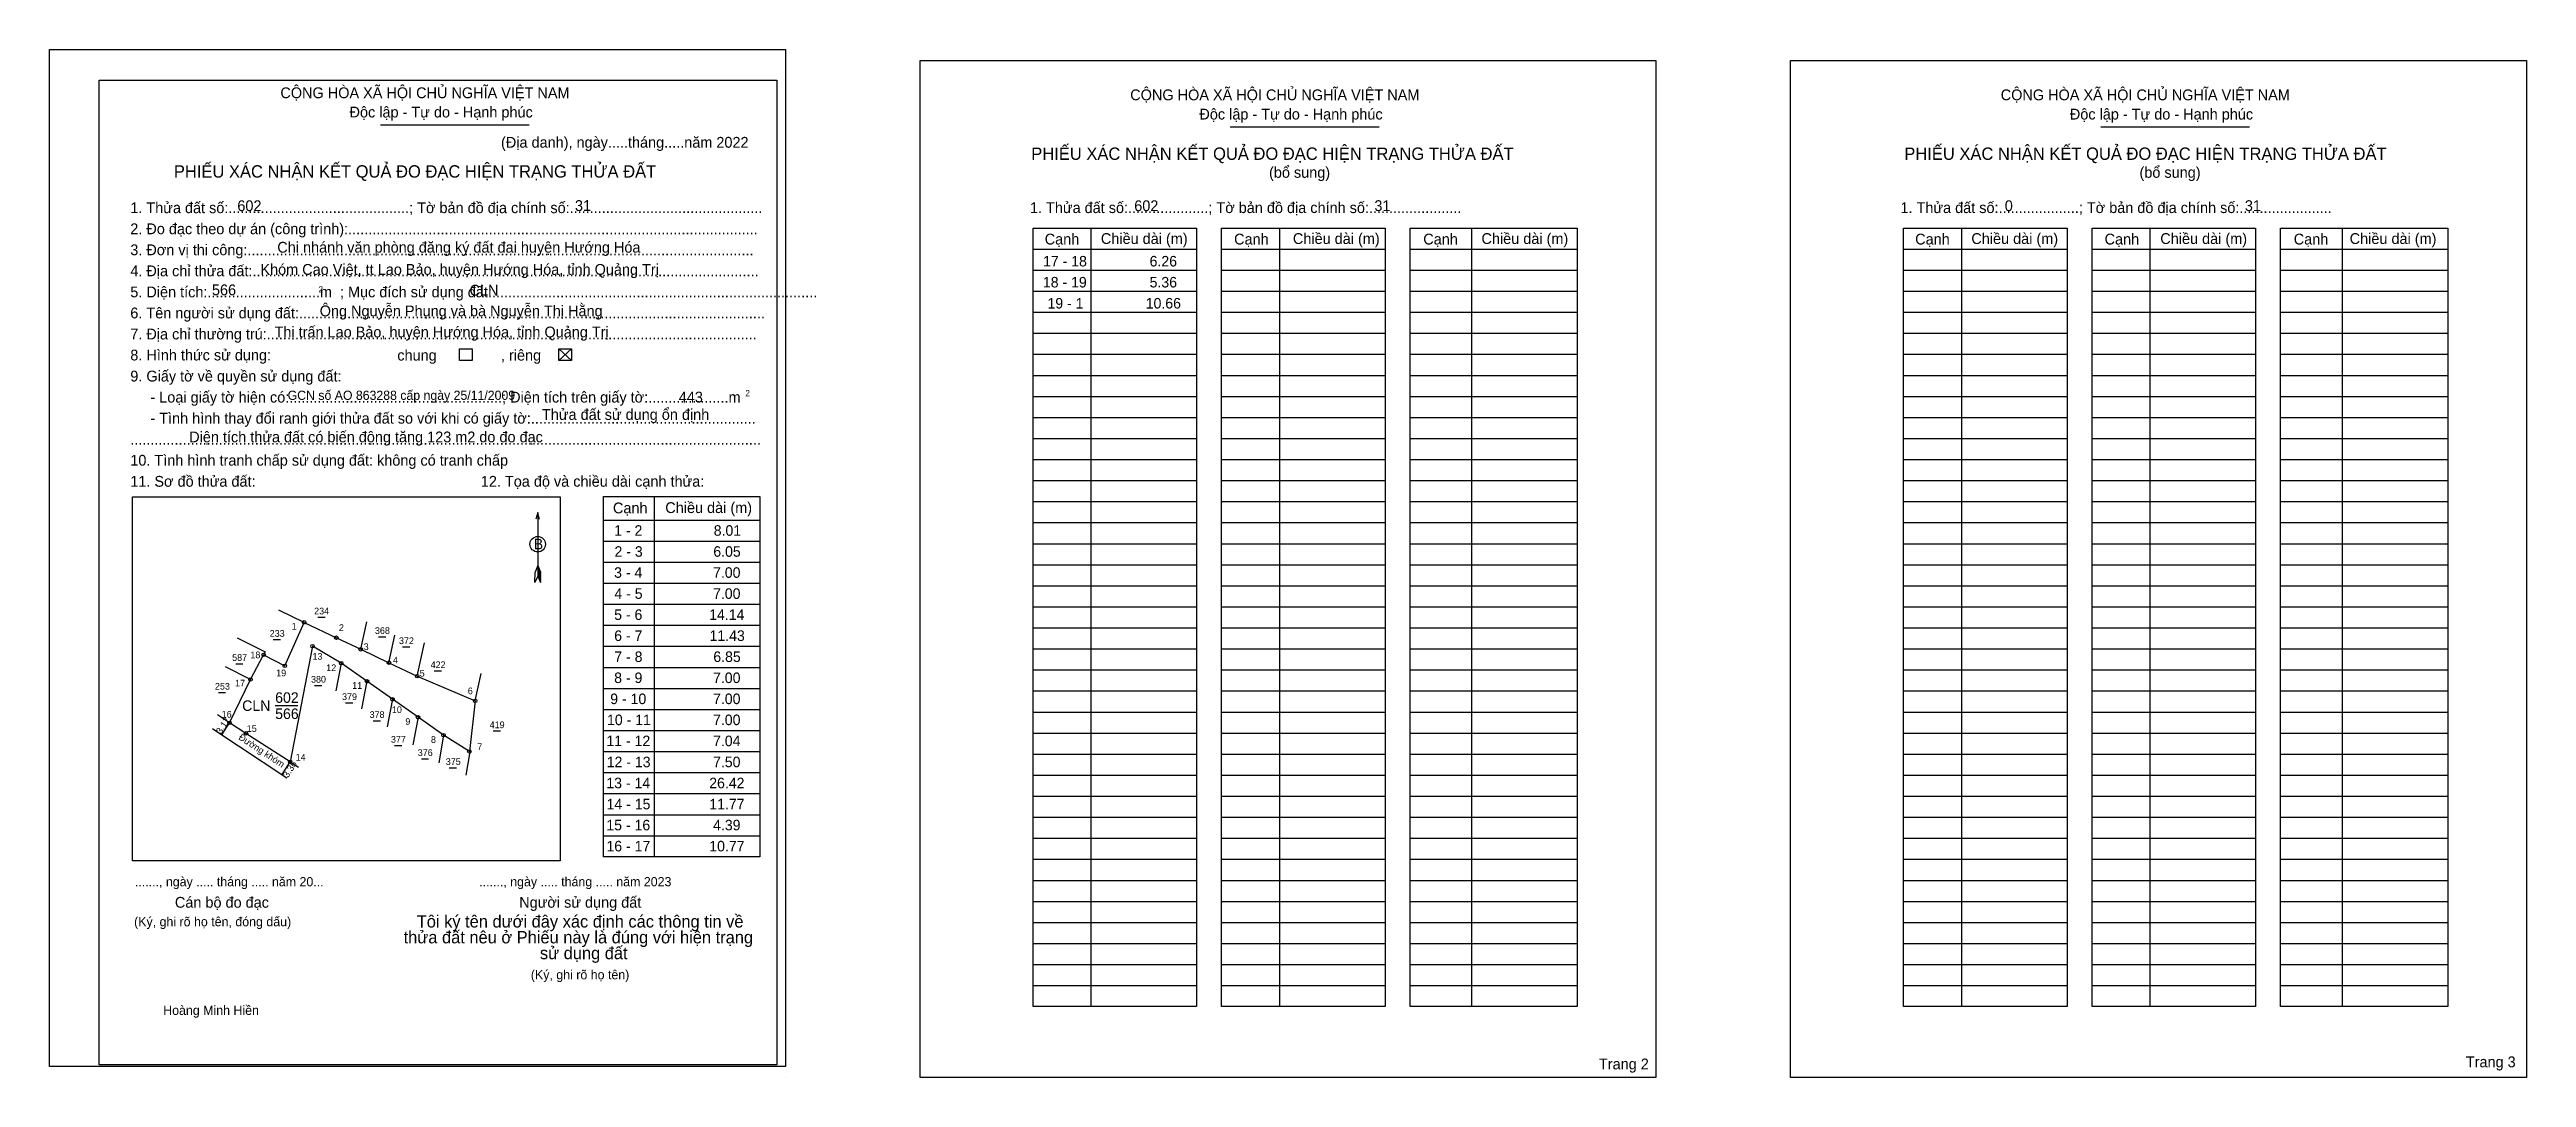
# Model space of a CAD drawing. Extents: x 535770 to 969452, y 1836475 to 3283574.
# Drawn here: x 536505 to 537060, y 1837098 to 1837329 of the extents above.
import ezdxf

# ---------------------------------------------------------------- set-up
doc = ezdxf.new("R2010")
doc.units = 0
for name, color, linetype in [('2035 - DT PHAT TRIEN', 7, 'Continuous'), ('2035 - GD DT', 7, 'Continuous'), ('D2', 7, 'Continuous'), ('DAT CHUA SD', 7, 'Continuous'), ('giao thong 1 moi', 7, 'Continuous'), ('giao thong 3 moi', 7, 'Continuous'), ('HT - CQ DT', 7, 'Continuous'), ('HT - DAT MAT NUOC', 7, 'Continuous'), ('HT - ODT HT', 7, 'Continuous'), ('HT - TDTT DVO', 7, 'Continuous'), ('HT - TON GIAO', 7, 'Continuous'), ('HT - VAN HOA DT', 7, 'Continuous'), ('KHUNG500', 7, 'Continuous'), ('KHUNGTEN', 7, 'Continuous'), ('NHT', 7, 'Continuous'), ('SDD', 7, 'Continuous'), ('TEXT', 7, 'Continuous')]:
    doc.layers.add(name, color=color, linetype=linetype)

msp = doc.modelspace()

# ---------------------------------------------------------------- linework, layer by layer
at = {"layer": '2035 - GD DT'}
for p, q in [((536555.57, 1837196.32), (536557.2, 1837196.32)), ((536565.58, 1837201.34), (536567.21, 1837201.34)), ((536579.17, 1837196.96), (536580.8, 1837196.96)), ((536547.2, 1837190.92), (536548.82, 1837190.92)), ((536584.57, 1837194.68), (536586.2, 1837194.68)), ((536564.88, 1837186.04), (536566.51, 1837186.04)), ((536591.67, 1837189.31), (536593.3, 1837189.31)), ((536543.31, 1837184.48), (536544.93, 1837184.48)), ((536571.82, 1837182.14), (536573.45, 1837182.14)), ((536577.99, 1837178.13), (536579.62, 1837178.13)), ((536604.89, 1837175.83), (536606.52, 1837175.83)), ((536582.77, 1837172.58), (536584.4, 1837172.58)), ((536588.79, 1837169.6), (536590.41, 1837169.6)), ((536595.03, 1837167.59), (536596.66, 1837167.59))]:
    msp.add_line(p, q, dxfattribs=at)
at = {"layer": 'D2'}
for p, q in [((536505.5, 1837326.17), (536505.5, 1837326.17)), ((536700.49, 1837326.17), (536700.49, 1837326.17)), ((536579.62, 1837311.71), (536612.96, 1837311.71)), ((536769.99, 1837311.26), (536803.33, 1837311.26)), ((536964.98, 1837311.26), (536998.32, 1837311.26)), ((536738.77, 1837288.59), (536738.77, 1837114.03)), ((536781.01, 1837288.59), (536781.01, 1837114.03)), ((536824.03, 1837288.59), (536824.03, 1837114.03)), ((536933.76, 1837288.59), (536933.76, 1837114.03)), ((536976, 1837288.59), (536976, 1837114.03)), ((537019.02, 1837288.59), (537019.02, 1837114.03)), ((536725.8, 1837283.87), (536762.44, 1837283.87)), ((536768.03, 1837283.87), (536804.67, 1837283.87)), ((536810.27, 1837283.87), (536847.7, 1837283.87)), ((536920.79, 1837283.87), (536957.43, 1837283.87)), ((536963.02, 1837283.87), (536999.67, 1837283.87)), ((537005.26, 1837283.87), (537042.69, 1837283.87)), ((536725.8, 1837279.15), (536762.44, 1837279.15)), ((536725.8, 1837274.43), (536762.44, 1837274.43)), ((536768.03, 1837279.15), (536804.67, 1837279.15)), ((536768.03, 1837274.43), (536804.67, 1837274.43)), ((536810.27, 1837279.15), (536847.7, 1837279.15)), ((536810.27, 1837274.43), (536847.7, 1837274.43)), ((536920.79, 1837279.15), (536957.43, 1837279.15)), ((536920.79, 1837274.43), (536957.43, 1837274.43)), ((536963.02, 1837279.15), (536999.67, 1837279.15)), ((536963.02, 1837274.43), (536999.67, 1837274.43)), ((537005.26, 1837279.15), (537042.69, 1837279.15)), ((537005.26, 1837274.43), (537042.69, 1837274.43)), ((536725.8, 1837269.72), (536762.44, 1837269.72)), ((536768.03, 1837269.72), (536804.67, 1837269.72)), ((536810.27, 1837269.72), (536847.7, 1837269.72)), ((536920.79, 1837269.72), (536957.43, 1837269.72)), ((536963.02, 1837269.72), (536999.67, 1837269.72)), ((537005.26, 1837269.72), (537042.69, 1837269.72)), ((536725.8, 1837265), (536762.44, 1837265)), ((536768.03, 1837265), (536804.67, 1837265)), ((536810.27, 1837265), (536847.7, 1837265)), ((536920.79, 1837265), (536957.43, 1837265)), ((536963.02, 1837265), (536999.67, 1837265)), ((537005.26, 1837265), (537042.69, 1837265)), ((536619.58, 1837261.5), (536622.41, 1837258.86)), ((536619.58, 1837258.86), (536622.41, 1837261.5)), ((536725.8, 1837260.28), (536762.44, 1837260.28)), ((536768.03, 1837260.28), (536804.67, 1837260.28)), ((536810.27, 1837260.28), (536847.7, 1837260.28)), ((536920.79, 1837260.28), (536957.43, 1837260.28)), ((536963.02, 1837260.28), (536999.67, 1837260.28)), ((537005.26, 1837260.28), (537042.69, 1837260.28)), ((536725.8, 1837255.56), (536762.44, 1837255.56)), ((536768.03, 1837255.56), (536804.67, 1837255.56)), ((536810.27, 1837255.56), (536847.7, 1837255.56)), ((536920.79, 1837255.56), (536957.43, 1837255.56)), ((536963.02, 1837255.56), (536999.67, 1837255.56)), ((537005.26, 1837255.56), (537042.69, 1837255.56)), ((536725.8, 1837250.84), (536762.44, 1837250.84)), ((536768.03, 1837250.84), (536804.67, 1837250.84)), ((536810.27, 1837250.84), (536847.7, 1837250.84)), ((536920.79, 1837250.84), (536957.43, 1837250.84)), ((536963.02, 1837250.84), (536999.67, 1837250.84)), ((537005.26, 1837250.84), (537042.69, 1837250.84)), ((536725.8, 1837246.13), (536762.44, 1837246.13)), ((536725.8, 1837241.41), (536762.44, 1837241.41)), ((536768.03, 1837246.13), (536804.67, 1837246.13)), ((536768.03, 1837241.41), (536804.67, 1837241.41)), ((536810.27, 1837246.13), (536847.7, 1837246.13)), ((536810.27, 1837241.41), (536847.7, 1837241.41)), ((536920.79, 1837246.13), (536957.43, 1837246.13)), ((536920.79, 1837241.41), (536957.43, 1837241.41)), ((536963.02, 1837246.13), (536999.67, 1837246.13)), ((536963.02, 1837241.41), (536999.67, 1837241.41)), ((537005.26, 1837246.13), (537042.69, 1837246.13)), ((537005.26, 1837241.41), (537042.69, 1837241.41)), ((536725.8, 1837236.69), (536762.44, 1837236.69)), ((536768.03, 1837236.69), (536804.67, 1837236.69)), ((536810.27, 1837236.69), (536847.7, 1837236.69)), ((536920.79, 1837236.69), (536957.43, 1837236.69)), ((536963.02, 1837236.69), (536999.67, 1837236.69)), ((537005.26, 1837236.69), (537042.69, 1837236.69)), ((536725.8, 1837231.97), (536762.44, 1837231.97)), ((536768.03, 1837231.97), (536804.67, 1837231.97)), ((536810.27, 1837231.97), (536847.7, 1837231.97)), ((536920.79, 1837231.97), (536957.43, 1837231.97)), ((536963.02, 1837231.97), (536999.67, 1837231.97)), ((537005.26, 1837231.97), (537042.69, 1837231.97)), ((536524.07, 1837228.36), (536524.07, 1837228.36)), ((536614.85, 1837224.84), (536614.85, 1837210.57)), ((536640.91, 1837228.39), (536640.91, 1837147.64)), ((536725.8, 1837227.26), (536762.44, 1837227.26)), ((536768.03, 1837227.26), (536804.67, 1837227.26)), ((536810.27, 1837227.26), (536847.7, 1837227.26)), ((536920.79, 1837227.26), (536957.43, 1837227.26)), ((536963.02, 1837227.26), (536999.67, 1837227.26)), ((537005.26, 1837227.26), (537042.69, 1837227.26)), ((536629.59, 1837223.12), (536664.58, 1837223.12)), ((536725.8, 1837222.54), (536762.44, 1837222.54)), ((536768.03, 1837222.54), (536804.67, 1837222.54)), ((536810.27, 1837222.54), (536847.7, 1837222.54)), ((536920.79, 1837222.54), (536957.43, 1837222.54)), ((536963.02, 1837222.54), (536999.67, 1837222.54)), ((537005.26, 1837222.54), (537042.69, 1837222.54)), ((536614.85, 1837212.92), (536614.25, 1837211.47)), ((536614.85, 1837212.92), (536615.45, 1837211.47)), ((536629.59, 1837218.4), (536664.58, 1837218.4)), ((536629.59, 1837213.68), (536664.58, 1837213.68)), ((536725.8, 1837217.82), (536762.44, 1837217.82)), ((536725.8, 1837213.1), (536762.44, 1837213.1)), ((536768.03, 1837217.82), (536804.67, 1837217.82)), ((536768.03, 1837213.1), (536804.67, 1837213.1)), ((536810.27, 1837217.82), (536847.7, 1837217.82)), ((536810.27, 1837213.1), (536847.7, 1837213.1)), ((536920.79, 1837217.82), (536957.43, 1837217.82)), ((536920.79, 1837213.1), (536957.43, 1837213.1)), ((536963.02, 1837217.82), (536999.67, 1837217.82)), ((536963.02, 1837213.1), (536999.67, 1837213.1)), ((537005.26, 1837217.82), (537042.69, 1837217.82)), ((537005.26, 1837213.1), (537042.69, 1837213.1)), ((536614.22, 1837209.11), (536614.25, 1837211.47)), ((536614.85, 1837210.57), (536614.22, 1837209.11)), ((536614.85, 1837212.72), (536615.45, 1837211.26)), ((536614.85, 1837212.52), (536615.45, 1837211.05)), ((536614.85, 1837212.31), (536615.46, 1837210.84)), ((536614.85, 1837212.1), (536615.46, 1837210.63)), ((536614.85, 1837211.89), (536615.46, 1837210.42)), ((536614.85, 1837211.69), (536615.46, 1837210.2)), ((536614.85, 1837211.49), (536615.47, 1837209.99)), ((536614.85, 1837211.28), (536615.47, 1837209.78)), ((536614.85, 1837211.08), (536615.47, 1837209.57)), ((536614.85, 1837210.87), (536615.47, 1837209.36)), ((536614.85, 1837210.57), (536615.47, 1837209.11)), ((536615.47, 1837209.11), (536615.45, 1837211.47)), ((536629.59, 1837208.97), (536664.58, 1837208.97)), ((536725.8, 1837208.39), (536762.44, 1837208.39)), ((536768.03, 1837208.39), (536804.67, 1837208.39)), ((536810.27, 1837208.39), (536847.7, 1837208.39)), ((536920.79, 1837208.39), (536957.43, 1837208.39)), ((536963.02, 1837208.39), (536999.67, 1837208.39)), ((537005.26, 1837208.39), (537042.69, 1837208.39)), ((536629.59, 1837204.25), (536664.58, 1837204.25)), ((536725.8, 1837203.67), (536762.44, 1837203.67)), ((536768.03, 1837203.67), (536804.67, 1837203.67)), ((536810.27, 1837203.67), (536847.7, 1837203.67)), ((536920.79, 1837203.67), (536957.43, 1837203.67)), ((536963.02, 1837203.67), (536999.67, 1837203.67)), ((537005.26, 1837203.67), (537042.69, 1837203.67)), ((536629.59, 1837199.53), (536664.58, 1837199.53)), ((536725.8, 1837198.95), (536762.44, 1837198.95)), ((536768.03, 1837198.95), (536804.67, 1837198.95)), ((536810.27, 1837198.95), (536847.7, 1837198.95)), ((536920.79, 1837198.95), (536957.43, 1837198.95)), ((536963.02, 1837198.95), (536999.67, 1837198.95)), ((537005.26, 1837198.95), (537042.69, 1837198.95)), ((536629.59, 1837194.81), (536664.58, 1837194.81)), ((536725.8, 1837194.23), (536762.44, 1837194.23)), ((536768.03, 1837194.23), (536804.67, 1837194.23)), ((536810.27, 1837194.23), (536847.7, 1837194.23)), ((536920.79, 1837194.23), (536957.43, 1837194.23)), ((536963.02, 1837194.23), (536999.67, 1837194.23)), ((537005.26, 1837194.23), (537042.69, 1837194.23)), ((536629.59, 1837190.1), (536664.58, 1837190.1)), ((536629.59, 1837185.38), (536664.58, 1837185.38)), ((536725.8, 1837189.51), (536762.44, 1837189.51)), ((536768.03, 1837189.51), (536804.67, 1837189.51)), ((536810.27, 1837189.51), (536847.7, 1837189.51)), ((536920.79, 1837189.51), (536957.43, 1837189.51)), ((536963.02, 1837189.51), (536999.67, 1837189.51)), ((537005.26, 1837189.51), (537042.69, 1837189.51)), ((536629.59, 1837180.66), (536664.58, 1837180.66)), ((536725.8, 1837184.8), (536762.44, 1837184.8)), ((536725.8, 1837180.08), (536762.44, 1837180.08)), ((536768.03, 1837184.8), (536804.67, 1837184.8)), ((536768.03, 1837180.08), (536804.67, 1837180.08)), ((536810.27, 1837184.8), (536847.7, 1837184.8)), ((536810.27, 1837180.08), (536847.7, 1837180.08)), ((536920.79, 1837184.8), (536957.43, 1837184.8)), ((536920.79, 1837180.08), (536957.43, 1837180.08)), ((536963.02, 1837184.8), (536999.67, 1837184.8)), ((536963.02, 1837180.08), (536999.67, 1837180.08)), ((537005.26, 1837184.8), (537042.69, 1837184.8)), ((537005.26, 1837180.08), (537042.69, 1837180.08)), ((536629.59, 1837175.94), (536664.58, 1837175.94)), ((536725.8, 1837175.36), (536762.44, 1837175.36)), ((536768.03, 1837175.36), (536804.67, 1837175.36)), ((536810.27, 1837175.36), (536847.7, 1837175.36)), ((536920.79, 1837175.36), (536957.43, 1837175.36)), ((536963.02, 1837175.36), (536999.67, 1837175.36)), ((537005.26, 1837175.36), (537042.69, 1837175.36)), ((536629.59, 1837171.22), (536664.58, 1837171.22)), ((536725.8, 1837170.64), (536762.44, 1837170.64)), ((536768.03, 1837170.64), (536804.67, 1837170.64)), ((536810.27, 1837170.64), (536847.7, 1837170.64)), ((536920.79, 1837170.64), (536957.43, 1837170.64)), ((536963.02, 1837170.64), (536999.67, 1837170.64)), ((537005.26, 1837170.64), (537042.69, 1837170.64)), ((536629.59, 1837166.51), (536664.58, 1837166.51)), ((536725.8, 1837165.93), (536762.44, 1837165.93)), ((536768.03, 1837165.93), (536804.67, 1837165.93)), ((536810.27, 1837165.93), (536847.7, 1837165.93)), ((536920.79, 1837165.93), (536957.43, 1837165.93)), ((536963.02, 1837165.93), (536999.67, 1837165.93)), ((537005.26, 1837165.93), (537042.69, 1837165.93)), ((536629.59, 1837161.79), (536664.58, 1837161.79)), ((536725.8, 1837161.21), (536762.44, 1837161.21)), ((536768.03, 1837161.21), (536804.67, 1837161.21)), ((536810.27, 1837161.21), (536847.7, 1837161.21)), ((536920.79, 1837161.21), (536957.43, 1837161.21)), ((536963.02, 1837161.21), (536999.67, 1837161.21)), ((537005.26, 1837161.21), (537042.69, 1837161.21)), ((536629.59, 1837157.07), (536664.58, 1837157.07)), ((536629.59, 1837152.35), (536664.58, 1837152.35)), ((536725.8, 1837156.49), (536762.44, 1837156.49)), ((536768.03, 1837156.49), (536804.67, 1837156.49)), ((536810.27, 1837156.49), (536847.7, 1837156.49)), ((536920.79, 1837156.49), (536957.43, 1837156.49)), ((536963.02, 1837156.49), (536999.67, 1837156.49)), ((537005.26, 1837156.49), (537042.69, 1837156.49)), ((536619.89, 1837146.73), (536619.89, 1837146.73)), ((536725.8, 1837151.77), (536762.44, 1837151.77)), ((536725.8, 1837147.06), (536762.44, 1837147.06)), ((536768.03, 1837151.77), (536804.67, 1837151.77)), ((536768.03, 1837147.06), (536804.67, 1837147.06)), ((536810.27, 1837151.77), (536847.7, 1837151.77)), ((536810.27, 1837147.06), (536847.7, 1837147.06)), ((536920.79, 1837151.77), (536957.43, 1837151.77)), ((536920.79, 1837147.06), (536957.43, 1837147.06)), ((536963.02, 1837151.77), (536999.67, 1837151.77)), ((536963.02, 1837147.06), (536999.67, 1837147.06)), ((537005.26, 1837151.77), (537042.69, 1837151.77)), ((537005.26, 1837147.06), (537042.69, 1837147.06)), ((536725.8, 1837142.34), (536762.44, 1837142.34)), ((536768.03, 1837142.34), (536804.67, 1837142.34)), ((536810.27, 1837142.34), (536847.7, 1837142.34)), ((536920.79, 1837142.34), (536957.43, 1837142.34)), ((536963.02, 1837142.34), (536999.67, 1837142.34)), ((537005.26, 1837142.34), (537042.69, 1837142.34)), ((536725.8, 1837137.62), (536762.44, 1837137.62)), ((536768.03, 1837137.62), (536804.67, 1837137.62)), ((536810.27, 1837137.62), (536847.7, 1837137.62)), ((536920.79, 1837137.62), (536957.43, 1837137.62)), ((536963.02, 1837137.62), (536999.67, 1837137.62)), ((537005.26, 1837137.62), (537042.69, 1837137.62)), ((536725.8, 1837132.9), (536762.44, 1837132.9)), ((536768.03, 1837132.9), (536804.67, 1837132.9)), ((536810.27, 1837132.9), (536847.7, 1837132.9)), ((536920.79, 1837132.9), (536957.43, 1837132.9)), ((536963.02, 1837132.9), (536999.67, 1837132.9)), ((537005.26, 1837132.9), (537042.69, 1837132.9)), ((536725.8, 1837128.18), (536762.44, 1837128.18)), ((536768.03, 1837128.18), (536804.67, 1837128.18)), ((536810.27, 1837128.18), (536847.7, 1837128.18)), ((536920.79, 1837128.18), (536957.43, 1837128.18)), ((536963.02, 1837128.18), (536999.67, 1837128.18)), ((537005.26, 1837128.18), (537042.69, 1837128.18)), ((536725.8, 1837123.47), (536762.44, 1837123.47)), ((536725.8, 1837118.75), (536762.44, 1837118.75)), ((536768.03, 1837123.47), (536804.67, 1837123.47)), ((536768.03, 1837118.75), (536804.67, 1837118.75)), ((536810.27, 1837123.47), (536847.7, 1837123.47)), ((536810.27, 1837118.75), (536847.7, 1837118.75)), ((536920.79, 1837123.47), (536957.43, 1837123.47)), ((536920.79, 1837118.75), (536957.43, 1837118.75)), ((536963.02, 1837123.47), (536999.67, 1837123.47)), ((536963.02, 1837118.75), (536999.67, 1837118.75)), ((537005.26, 1837123.47), (537042.69, 1837123.47)), ((537005.26, 1837118.75), (537042.69, 1837118.75)), ((536670.36, 1837098.15), (536670.36, 1837098.15)), ((536865.35, 1837098.15), (536865.35, 1837098.15))]:
    msp.add_line(p, q, dxfattribs=at)
for points in [[(536725.8, 1837288.59), (536762.44, 1837288.59), (536762.44, 1837114.03), (536725.8, 1837114.03)], [(536768.03, 1837288.59), (536804.67, 1837288.59), (536804.67, 1837114.03), (536768.03, 1837114.03)], [(536810.27, 1837288.59), (536847.7, 1837288.59), (536847.7, 1837114.03), (536810.27, 1837114.03)], [(536920.79, 1837288.59), (536957.43, 1837288.59), (536957.43, 1837114.03), (536920.79, 1837114.03)], [(536963.02, 1837288.59), (536999.67, 1837288.59), (536999.67, 1837114.03), (536963.02, 1837114.03)], [(537005.26, 1837288.59), (537042.69, 1837288.59), (537042.69, 1837114.03), (537005.26, 1837114.03)], [(536524.07, 1837228.36), (536619.89, 1837228.36), (536619.89, 1837146.73), (536524.07, 1837146.73)], [(536629.59, 1837228.39), (536664.58, 1837228.39), (536664.58, 1837147.64), (536629.59, 1837147.64)]]:
    msp.add_lwpolyline(points, close=True, dxfattribs=at)
msp.add_lwpolyline([(536615.25, 1837223.32), (536614.85, 1837224.84), (536614.44, 1837223.32)], dxfattribs=at)
msp.add_circle((536614.85, 1837217.7), 1.74, dxfattribs=at)
at = {"layer": 'DAT CHUA SD'}
msp.add_lwpolyline([(536516.64, 1837321.77), (536668.4, 1837321.77), (536668.4, 1837101.01), (536516.64, 1837101.01)], close=True, dxfattribs=at)
at = {"layer": 'giao thong 1 moi'}
for p, q in [((536562.52, 1837200.18), (536556.84, 1837202.88)), ((536575.21, 1837194.14), (536576.55, 1837200.29)), ((536581.53, 1837191.14), (536582.87, 1837197.28)), ((536570.84, 1837191.02), (536569.61, 1837184.85)), ((536550.51, 1837187.36), (536544.92, 1837190.24)), ((536576.6, 1837186.97), (536575.4, 1837180.8)), ((536600.85, 1837182.58), (536602.2, 1837188.72)), ((536582.32, 1837182.94), (536581.16, 1837176.76)), ((536545.81, 1837177.67), (536543.09, 1837179.43)), ((536588.04, 1837178.91), (536586.91, 1837172.72)), ((536593.76, 1837174.88), (536592.68, 1837168.68)), ((536559.39, 1837168.92), (536561.29, 1837167.74))]:
    msp.add_line(p, q, dxfattribs=at)
at = {"layer": 'giao thong 3 moi'}
msp.add_line((536547.82, 1837172.53), (536558.66, 1837165.36), dxfattribs=at)
at = {"layer": 'HT - DAT MAT NUOC'}
msp.add_line((536587.85, 1837188.13), (536589.48, 1837195.58), dxfattribs=at)
at = {"layer": 'HT - ODT HT'}
for p, q in [((536544.1, 1837175), (536545.81, 1837177.67)), ((536557.62, 1837166.05), (536559.39, 1837168.91))]:
    msp.add_line(p, q, dxfattribs=at)
at = {"layer": 'HT - TDTT DVO'}
for p, q in [((536547.56, 1837196.75), (536553.8, 1837193.54)), ((536553.8, 1837193.54), (536553.45, 1837192.89)), ((536541.99, 1837176.4), (536547.24, 1837172.91)), ((536547.24, 1837172.91), (536547.82, 1837172.53)), ((536599.68, 1837171.14), (536598.77, 1837165.92))]:
    msp.add_line(p, q, dxfattribs=at)
msp.add_lwpolyline([(536575.21, 1837194.14), (536581.53, 1837191.14), (536587.85, 1837188.13), (536600.85, 1837182.58), (536599.55, 1837171.22), (536593.76, 1837174.88), (536588.04, 1837178.91), (536582.32, 1837182.94), (536576.6, 1837186.97), (536570.84, 1837191.02), (536564.39, 1837194.86), (536559.39, 1837168.92), (536549.5, 1837175.3), (536545.81, 1837177.67), (536550.51, 1837187.36), (536553.45, 1837192.89), (536558.21, 1837190.43), (536558.51, 1837191.11), (536562.52, 1837200.18), (536569.75, 1837196.74)], close=True, dxfattribs=at)
at = {"layer": 'HT - TON GIAO'}
msp.add_line((536556.03, 1837181.51), (536561.14, 1837181.51), dxfattribs=at)
at = {"layer": 'KHUNGTEN'}
for points in [[(536597.3, 1837261.5), (536600.14, 1837261.5), (536600.14, 1837258.86), (536597.3, 1837258.86)], [(536619.58, 1837261.5), (536622.41, 1837261.5), (536622.41, 1837258.86), (536619.58, 1837258.86)]]:
    msp.add_lwpolyline(points, close=True, dxfattribs=at)
at = {"layer": 'NHT'}
for points in [[(536505.5, 1837328.61), (536670.36, 1837328.61), (536670.36, 1837100.59), (536505.5, 1837100.59)], [(536700.49, 1837326.17), (536865.35, 1837326.17), (536865.35, 1837098.15), (536700.49, 1837098.15)], [(536895.48, 1837326.17), (537060.34, 1837326.17), (537060.34, 1837098.15), (536895.48, 1837098.15)]]:
    msp.add_lwpolyline(points, close=True, dxfattribs=at)
at = {"layer": 'TEXT'}
for centre in [(536562.52, 1837200.18), (536569.75, 1837196.74), (536553.45, 1837192.89), (536558.21, 1837190.43), (536564.39, 1837194.86), (536570.84, 1837191.02), (536575.21, 1837194.14), (536575.21, 1837194.14), (536581.53, 1837191.14), (536550.51, 1837187.36), (536576.6, 1837186.97), (536587.85, 1837188.13), (536582.32, 1837182.94), (536600.85, 1837182.58), (536545.81, 1837177.67), (536549.5, 1837175.3), (536588.04, 1837178.91), (536593.76, 1837174.88), (536559.39, 1837168.92), (536599.55, 1837171.22)]:
    msp.add_circle(centre, 0.393, dxfattribs=at)

# ---------------------------------------------------------------- texts
at = {"layer": '2035 - DT PHAT TRIEN'}
for s, p in [('17 - 18', (536728.05, 1837279.97)), ('6.26', (536751.92, 1837279.97)), ('18 - 19', (536728.02, 1837275.26)), ('5.36', (536751.92, 1837275.26)), ('19 - 1', (536729.04, 1837270.54)), ('10.66', (536751.05, 1837270.54)), ('1 - 2', (536631.98, 1837219.6)), ('8.01', (536654.28, 1837219.6)), ('2 - 3', (536632.06, 1837214.89)), ('6.05', (536654.19, 1837214.89)), ('3 - 4', (536631.97, 1837210.17)), ('4 - 5', (536632.03, 1837205.45)), ('7.00', (536654.13, 1837210.17)), ('7.00', (536654.13, 1837205.45)), ('5 - 6', (536631.98, 1837200.73)), ('14.14', (536653.26, 1837200.73)), ('6 - 7', (536631.99, 1837196.02)), ('11.43', (536653.34, 1837196.02)), ('7 - 8', (536632.01, 1837191.3)), ('6.85', (536654.19, 1837191.3)), ('8 - 9', (536631.98, 1837186.58)), ('7.00', (536654.13, 1837186.58)), ('9 - 10', (536631.1, 1837181.86)), ('7.00', (536654.13, 1837181.86)), ('11 - 12', (536630.24, 1837172.43)), ('10 - 11', (536630.38, 1837177.15)), ('7.00', (536654.13, 1837177.15)), ('7.04', (536654.13, 1837172.43)), ('12 - 13', (536630.31, 1837167.71)), ('7.50', (536654.13, 1837167.71)), ('13 - 14', (536630.23, 1837162.99)), ('26.42', (536653.27, 1837162.99)), ('14 - 15', (536630.28, 1837158.27)), ('11.77', (536653.28, 1837158.27)), ('15 - 16', (536630.23, 1837153.56)), ('4.39', (536654.14, 1837153.56)), ('16 - 17', (536630.25, 1837148.84)), ('10.77', (536653.28, 1837148.84))]:
    msp.add_text(s, height=2.359, dxfattribs=at).set_placement(p)
at = {"layer": 'D2'}
for s, height, p in [('CỘNG HÒA XÃ HỘI CHỦ NGHĨA VIỆT NAM', 2.4216, (536557.21, 1837317.69)), ('CỘNG HÒA XÃ HỘI CHỦ NGHĨA VIỆT NAM', 2.4216, (536747.58, 1837317.23)), ('CỘNG HÒA XÃ HỘI CHỦ NGHĨA VIỆT NAM', 2.4216, (536942.57, 1837317.23)), ('Độc lập - Tự do - Hạnh phúc', 2.4216, (536572.7, 1837313.37)), ('Độc lập - Tự do - Hạnh phúc', 2.4216, (536763.07, 1837312.91)), ('Độc lập - Tự do - Hạnh phúc', 2.4216, (536958.06, 1837312.91)), ('(Địa danh), ngày.....tháng.....năm 2022', 2.4216, (536606.63, 1837306.59)), ('PHIẾU XÁC NHẬN KẾT QUẢ ĐO ĐẠC HIỆN TRẠNG THỬA ĐẤT', 2.7679, (536725.41, 1837303.87)), ('PHIẾU XÁC NHẬN KẾT QUẢ ĐO ĐẠC HIỆN TRẠNG THỬA ĐẤT', 2.7679, (536920.97, 1837303.87)), ('PHIẾU XÁC NHẬN KẾT QUẢ ĐO ĐẠC HIỆN TRẠNG THỬA ĐẤT', 2.7679, (536533.35, 1837299.89)), ('(bổ sung)', 2.422, (536778.67, 1837299.85)), ('(bổ sung)', 2.422, (536973.66, 1837299.85)), ('1. Thửa đất số:.............................................; Tờ bản đồ địa chính số:................................................', 2.42162, (536523.59, 1837291.92)), ('1. Thửa đất số:....................; Tờ bản đồ địa chính số:.......................', 2.4216, (536725.12, 1837291.94)), ('1. Thửa đất số:....................; Tờ bản đồ địa chính số:.......................', 2.4216, (536920.11, 1837291.94)), ('3. Đơn vị thi công:..............................................................................................................................', 2.42162, (536523.59, 1837282.49)), ('2. Đo đạc theo dự án (công trình):......................................................................................................', 2.42162, (536523.59, 1837287.2)), ('Cạnh', 2.422, (536728.42, 1837284.89)), ('Chiều dài (m)', 2.4216, (536741, 1837285.01)), ('Cạnh', 2.422, (536770.85, 1837284.89)), ('Chiều dài (m)', 2.4216, (536784.02, 1837285.01)), ('Cạnh', 2.422, (536813.22, 1837284.89)), ('Chiều dài (m)', 2.4216, (536826.26, 1837285.01)), ('Cạnh', 2.422, (536923.41, 1837284.89)), ('Chiều dài (m)', 2.4216, (536935.99, 1837285.01)), ('Cạnh', 2.422, (536965.84, 1837284.89)), ('Chiều dài (m)', 2.4216, (536978.32, 1837285.01)), ('Cạnh', 2.422, (537008.21, 1837284.89)), ('Chiều dài (m)', 2.4216, (537020.74, 1837285.01)), ('4. Địa chỉ thửa đất:..............................................................................................................................', 2.42162, (536523.59, 1837277.77)), ('5. Diện tích:............................m  ; Mục đích sử dụng đất:.................................................................................', 2.42162, (536523.59, 1837273.05)), ('2', 1.38, (536565.74, 1837274.15)), ('6. Tên người sử dụng đất:....................................................................................................................', 2.42162, (536523.59, 1837268.33)), ('7. Địa chỉ thường trú:..........................................................................................................................', 2.42162, (536523.59, 1837263.61)), ('chung                , riêng', 2.4216, (536583.4, 1837258.87)), ('9. Giấy tờ về quyền sử dụng đất:', 2.4216, (536523.59, 1837254.18)), ('     - Loại giấy tờ hiện có:.....................................................; Diện tích trên giấy tờ:....................m', 2.42162, (536523.59, 1837249.46)), ('2', 1.38, (536661.37, 1837250.88)), ('     - Tình hình thay đổi ranh giới thửa đất so với khi có giấy tờ:........................................................', 2.42162, (536523.59, 1837244.74)), ('10. Tình hình tranh chấp sử dụng đất: không có tranh chấp', 2.4216, (536523.59, 1837235.31)), ('.............................................................................................................................................................', 2.42162, (536523.59, 1837240.03)), ('11. Sơ đồ thửa đất:', 2.4216, (536523.59, 1837230.59)), ('12. Tọa độ và chiều dài cạnh thửa:', 2.4216, (536602.11, 1837230.59)), ('Cạnh', 2.422, (536631.71, 1837224.62)), ('Chiều dài (m)', 2.4216, (536643.43, 1837224.69)), ('B', 2.36, (536613.97, 1837216.56)), ('......., ngày ..... tháng ..... năm 20...', 2.0758, (536524.62, 1837141.01)), ('......., ngày ..... tháng ..... năm 2023', 2.0758, (536601.75, 1837141.01)), ('Cán bộ đo đạc', 2.4216, (536533.58, 1837136.21)), ('Người sử dụng đất', 2.4216, (536610.71, 1837136.21)), ('(Ký, ghi rõ họ tên, đóng dấu)', 2.0758, (536524.44, 1837132.05)), ('thửa đất nêu ở Phiếu này là đúng với hiện trạng', 2.7518, (536584.81, 1837128.22)), ('Tôi ký tên dưới đây xác định các thông tin về', 2.7518, (536587.75, 1837131.77)), ('sử dụng đất', 2.7518, (536615.34, 1837124.67)), ('(Ký, ghi rõ họ tên)', 2.0758, (536613.31, 1837120.16)), ('Hoàng Minh Hiền', 2.0758, (536530.96, 1837112.18)), ('Trang 2', 2.422, (536852.58, 1837099.97)), ('Trang 3', 2.422, (537046.76, 1837100.44))]:
    msp.add_text(s, height=height, dxfattribs=at).set_placement(p)
at = {"layer": 'HT - CQ DT'}
for s, height, p in [('602', 2.422, (536547.57, 1837292.37)), ('31', 2.422, (536623.2, 1837292.41)), ('602', 2.422, (536748.48, 1837292.37)), ('31', 2.422, (536802.27, 1837292.39)), ('0', 2.42, (536943.48, 1837292.37)), ('31', 2.422, (536997.26, 1837292.39)), ('Chi nhánh văn phòng đăng ký đất đai huyện Hướng Hóa', 2.4217, (536556.52, 1837283.06)), ('Khóm Cao Việt, tt Lao Bảo, huyện Hướng Hóa, tỉnh Quảng Trị', 2.4217, (536552.74, 1837278.09)), ('566', 2.422, (536541.88, 1837273.52)), ('CLN', 2.422, (536599.58, 1837273.43)), ('Ông Nguyễn Phụng và bà Nguyễn Thị Hằng', 2.4217, (536566.02, 1837268.79)), ('Thị trấn Lao Bảo, huyện Hướng Hóa, tỉnh Quảng Trị', 2.4217, (536555.9, 1837264.06)), ('GCN số AO 863288 cấp ngày 25/11/2009', 2.0585, (536558.83, 1837250.06)), ('443', 2.422, (536646.45, 1837249.47)), ('Thửa đất sử dụng ổn định', 2.4217, (536615.81, 1837245.58)), ('Diện tích thửa đất có biến động tăng 123 m2 do đo đạc', 2.4217, (536536.78, 1837240.54))]:
    msp.add_text(s, height=height, dxfattribs=at).set_placement(p)
at = {"layer": 'HT - DAT MAT NUOC'}
msp.add_text('Đường khóm', height=1.5, rotation=326.5178, dxfattribs=at).set_placement((536547.69, 1837174.05))
at = {"layer": 'HT - ODT HT'}
for s, p in [('234', (536564.77, 1837201.97)), ('233', (536554.82, 1837196.95)), ('368', (536578.39, 1837197.59)), ('372', (536583.77, 1837195.31)), ('587', (536546.4, 1837191.55)), ('422', (536590.87, 1837189.94)), ('253', (536542.55, 1837185.11)), ('380', (536564.07, 1837186.67)), ('379', (536571.02, 1837182.77)), ('378', (536577.2, 1837178.76)), ('377', (536581.97, 1837173.2)), ('419', (536604.09, 1837176.46)), ('376', (536587.98, 1837170.23)), ('375', (536594.26, 1837168.22))]:
    msp.add_text(s, height=1.5, dxfattribs=at).set_placement(p)
at = {"layer": 'HT - TON GIAO'}
for s, p in [('1', (536559.74, 1837198.55)), ('2', (536570.32, 1837198.26)), ('18', (536550.49, 1837192.14)), ('13', (536564.4, 1837191.81)), ('12', (536567.48, 1837189.25)), ('3', (536575.88, 1837193.97)), ('4', (536582.43, 1837190.98)), ('17', (536547.06, 1837185.81)), ('19', (536556.27, 1837188.1)), ('11', (536573.29, 1837185.28)), ('5', (536588.41, 1837188.01)), ('6', (536599.19, 1837184.07)), ('16', (536544.07, 1837178.83)), ('10', (536582.2, 1837179.86)), ('15', (536549.68, 1837175.63)), ('9', (536585.2, 1837177.21)), ('8', (536590.94, 1837173.17)), ('14', (536560.63, 1837169.18)), ('7', (536601.31, 1837171.57))]:
    msp.add_text(s, height=1.5, dxfattribs=at).set_placement(p)
at = {"layer": 'HT - VAN HOA DT'}
msp.add_text('8. Hình thức sử dụng:', height=2.4217, dxfattribs=at).set_placement((536523.59, 1837258.9))
at = {"layer": 'KHUNG500'}
for s, p in [('CLN', (536548.65, 1837180.33)), ('566', (536556.04, 1837178.52)), ('602', (536556.04, 1837182.14))]:
    msp.add_text(s, height=2.359, dxfattribs=at).set_placement(p)
at = {"layer": 'SDD'}
for s, p in [('3.17', (536543.94, 1837175.03)), ('3.36', (536558.91, 1837165.22))]:
    msp.add_text(s, height=1.5, rotation=57.3625, dxfattribs=at).set_placement(p)

doc.saveas('drawing.dxf')
